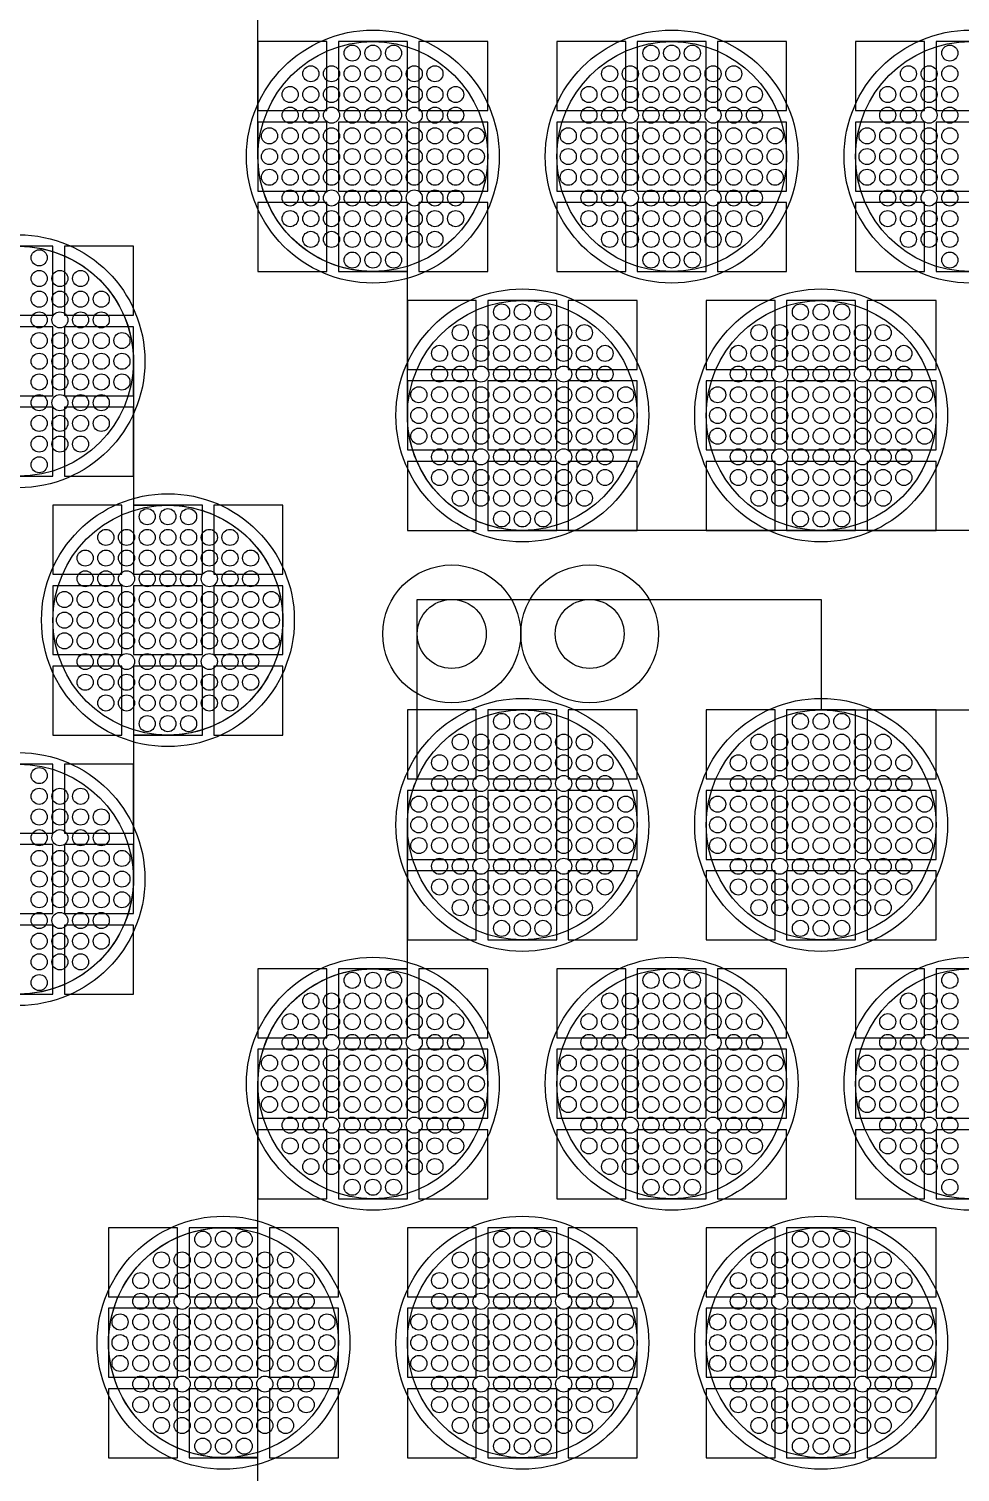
# Model space of a CAD drawing. Extents: x -49 to 54, y -38 to 38.
# Drawn here: x -11.61 to -7.56, y -5.28 to 1 of the extents above; entities that cross this region are included whole.
import ezdxf

# ---------------------------------------------------------------- set-up
doc = ezdxf.new("R2010")
doc.units = 0
for name, color, linetype in [('ADHESIVE_VIA_OPENINGS', 30, 'CONTINUOUS'), ('BACK_LAYER', 5, 'CONTINUOUS'), ('COND_LAYER_LOWER_ELECTRODE', 6, 'CONTINUOUS'), ('CONDUCTIVE_LAYER_BACK_LAYER', 2, 'CONTINUOUS'), ('EMITTER', 3, 'CONTINUOUS'), ('LOWER_ELECTRODE', 1, 'CONTINUOUS'), ('SUBSTRATE_VIA', 4, 'CONTINUOUS')]:
    doc.layers.add(name, color=color, linetype=linetype)

msp = doc.modelspace()

# ---------------------------------------------------------------- linework, layer by layer
at = {"layer": 'ADHESIVE_VIA_OPENINGS'}
for centre in [(-9.7697, -1.6308), (-9.1697, -1.6308)]:
    msp.add_circle(centre, 0.3, dxfattribs=at)
at = {"layer": 'BACK_LAYER'}
for points in [[(-10.6128, 0.6451), (-10.3128, 0.6451), (-10.3128, 0.9451), (-10.6128, 0.9451)], [(-10.2628, 0.6451), (-9.9628, 0.6451), (-9.9628, 0.9451), (-10.2628, 0.9451)], [(-9.9128, 0.6451), (-9.6128, 0.6451), (-9.6128, 0.9451), (-9.9128, 0.9451)], [(-9.3128, 0.6451), (-9.0128, 0.6451), (-9.0128, 0.9451), (-9.3128, 0.9451)], [(-8.9628, 0.6451), (-8.6628, 0.6451), (-8.6628, 0.9451), (-8.9628, 0.9451)], [(-8.6128, 0.6451), (-8.3128, 0.6451), (-8.3128, 0.9451), (-8.6128, 0.9451)], [(-8.0128, 0.6451), (-7.7128, 0.6451), (-7.7128, 0.9451), (-8.0128, 0.9451)], [(-7.6628, 0.6451), (-7.3628, 0.6451), (-7.3628, 0.9451), (-7.6628, 0.9451)], [(-10.6128, 0.2951), (-10.3128, 0.2951), (-10.3128, 0.5951), (-10.6128, 0.5951)], [(-10.2628, 0.2951), (-9.9628, 0.2951), (-9.9628, 0.5951), (-10.2628, 0.5951)], [(-9.9128, 0.2951), (-9.6128, 0.2951), (-9.6128, 0.5951), (-9.9128, 0.5951)], [(-9.3128, 0.2951), (-9.0128, 0.2951), (-9.0128, 0.5951), (-9.3128, 0.5951)], [(-8.9628, 0.2951), (-8.6628, 0.2951), (-8.6628, 0.5951), (-8.9628, 0.5951)], [(-8.6128, 0.2951), (-8.3128, 0.2951), (-8.3128, 0.5951), (-8.6128, 0.5951)], [(-8.0128, 0.2951), (-7.7128, 0.2951), (-7.7128, 0.5951), (-8.0128, 0.5951)], [(-7.6628, 0.2951), (-7.3628, 0.2951), (-7.3628, 0.5951), (-7.6628, 0.5951)], [(-10.6128, -0.0549), (-10.3128, -0.0549), (-10.3128, 0.2451), (-10.6128, 0.2451)], [(-10.2628, -0.0549), (-9.9628, -0.0549), (-9.9628, 0.2451), (-10.2628, 0.2451)], [(-9.9128, -0.0549), (-9.6128, -0.0549), (-9.6128, 0.2451), (-9.9128, 0.2451)], [(-9.3128, -0.0549), (-9.0128, -0.0549), (-9.0128, 0.2451), (-9.3128, 0.2451)], [(-8.9628, -0.0549), (-8.6628, -0.0549), (-8.6628, 0.2451), (-8.9628, 0.2451)], [(-8.6128, -0.0549), (-8.3128, -0.0549), (-8.3128, 0.2451), (-8.6128, 0.2451)], [(-8.0128, -0.0549), (-7.7128, -0.0549), (-7.7128, 0.2451), (-8.0128, 0.2451)], [(-7.6628, -0.0549), (-7.3628, -0.0549), (-7.3628, 0.2451), (-7.6628, 0.2451)], [(-11.8046, -0.2451), (-11.5046, -0.2451), (-11.5046, 0.0549), (-11.8046, 0.0549)], [(-11.4546, -0.2451), (-11.1546, -0.2451), (-11.1546, 0.0549), (-11.4546, 0.0549)], [(-9.9628, -0.4807), (-9.6628, -0.4807), (-9.6628, -0.1807), (-9.9628, -0.1807)], [(-9.6128, -0.4807), (-9.3128, -0.4807), (-9.3128, -0.1807), (-9.6128, -0.1807)], [(-9.2628, -0.4807), (-8.9628, -0.4807), (-8.9628, -0.1807), (-9.2628, -0.1807)], [(-8.6628, -0.4807), (-8.3628, -0.4807), (-8.3628, -0.1807), (-8.6628, -0.1807)], [(-8.3128, -0.4807), (-8.0128, -0.4807), (-8.0128, -0.1807), (-8.3128, -0.1807)], [(-7.9628, -0.4807), (-7.6628, -0.4807), (-7.6628, -0.1807), (-7.9628, -0.1807)], [(-11.8046, -0.5951), (-11.5046, -0.5951), (-11.5046, -0.2951), (-11.8046, -0.2951)], [(-11.4546, -0.5951), (-11.1546, -0.5951), (-11.1546, -0.2951), (-11.4546, -0.2951)], [(-9.9628, -0.8307), (-9.6628, -0.8307), (-9.6628, -0.5307), (-9.9628, -0.5307)], [(-9.6128, -0.8307), (-9.3128, -0.8307), (-9.3128, -0.5307), (-9.6128, -0.5307)], [(-9.2628, -0.8307), (-8.9628, -0.8307), (-8.9628, -0.5307), (-9.2628, -0.5307)], [(-8.6628, -0.8307), (-8.3628, -0.8307), (-8.3628, -0.5307), (-8.6628, -0.5307)], [(-8.3128, -0.8307), (-8.0128, -0.8307), (-8.0128, -0.5307), (-8.3128, -0.5307)], [(-7.9628, -0.8307), (-7.6628, -0.8307), (-7.6628, -0.5307), (-7.9628, -0.5307)], [(-11.8046, -0.9451), (-11.5046, -0.9451), (-11.5046, -0.6451), (-11.8046, -0.6451)], [(-11.4546, -0.9451), (-11.1546, -0.9451), (-11.1546, -0.6451), (-11.4546, -0.6451)], [(-9.9628, -1.1807), (-9.6628, -1.1807), (-9.6628, -0.8807), (-9.9628, -0.8807)], [(-9.6128, -1.1807), (-9.3128, -1.1807), (-9.3128, -0.8807), (-9.6128, -0.8807)], [(-9.2628, -1.1807), (-8.9628, -1.1807), (-8.9628, -0.8807), (-9.2628, -0.8807)], [(-8.6628, -1.1807), (-8.3628, -1.1807), (-8.3628, -0.8807), (-8.6628, -0.8807)], [(-8.3128, -1.1807), (-8.0128, -1.1807), (-8.0128, -0.8807), (-8.3128, -0.8807)], [(-7.9628, -1.1807), (-7.6628, -1.1807), (-7.6628, -0.8807), (-7.9628, -0.8807)], [(-11.5046, -1.3709), (-11.2046, -1.3709), (-11.2046, -1.0709), (-11.5046, -1.0709)], [(-11.1546, -1.3709), (-10.8546, -1.3709), (-10.8546, -1.0709), (-11.1546, -1.0709)], [(-10.8046, -1.3709), (-10.5046, -1.3709), (-10.5046, -1.0709), (-10.8046, -1.0709)], [(-11.5046, -1.7209), (-11.2046, -1.7209), (-11.2046, -1.4209), (-11.5046, -1.4209)], [(-11.1546, -1.7209), (-10.8546, -1.7209), (-10.8546, -1.4209), (-11.1546, -1.4209)], [(-10.8046, -1.7209), (-10.5046, -1.7209), (-10.5046, -1.4209), (-10.8046, -1.4209)], [(-11.5046, -2.0709), (-11.2046, -2.0709), (-11.2046, -1.7709), (-11.5046, -1.7709)], [(-11.1546, -2.0709), (-10.8546, -2.0709), (-10.8546, -1.7709), (-11.1546, -1.7709)], [(-10.8046, -2.0709), (-10.5046, -2.0709), (-10.5046, -1.7709), (-10.8046, -1.7709)], [(-9.9628, -2.2611), (-9.6628, -2.2611), (-9.6628, -1.9611), (-9.9628, -1.9611)], [(-9.6128, -2.2611), (-9.3128, -2.2611), (-9.3128, -1.9611), (-9.6128, -1.9611)], [(-9.2628, -2.2611), (-8.9628, -2.2611), (-8.9628, -1.9611), (-9.2628, -1.9611)], [(-8.6628, -2.2611), (-8.3628, -2.2611), (-8.3628, -1.9611), (-8.6628, -1.9611)], [(-8.3128, -2.2611), (-8.0128, -2.2611), (-8.0128, -1.9611), (-8.3128, -1.9611)], [(-7.9628, -2.2611), (-7.6628, -2.2611), (-7.6628, -1.9611), (-7.9628, -1.9611)], [(-11.8046, -2.4968), (-11.5046, -2.4968), (-11.5046, -2.1968), (-11.8046, -2.1968)], [(-11.4546, -2.4968), (-11.1546, -2.4968), (-11.1546, -2.1968), (-11.4546, -2.1968)], [(-9.9628, -2.6111), (-9.6628, -2.6111), (-9.6628, -2.3111), (-9.9628, -2.3111)], [(-9.6128, -2.6111), (-9.3128, -2.6111), (-9.3128, -2.3111), (-9.6128, -2.3111)], [(-9.2628, -2.6111), (-8.9628, -2.6111), (-8.9628, -2.3111), (-9.2628, -2.3111)], [(-8.6628, -2.6111), (-8.3628, -2.6111), (-8.3628, -2.3111), (-8.6628, -2.3111)], [(-8.3128, -2.6111), (-8.0128, -2.6111), (-8.0128, -2.3111), (-8.3128, -2.3111)], [(-7.9628, -2.6111), (-7.6628, -2.6111), (-7.6628, -2.3111), (-7.9628, -2.3111)], [(-11.8046, -2.8468), (-11.5046, -2.8468), (-11.5046, -2.5468), (-11.8046, -2.5468)], [(-11.4546, -2.8468), (-11.1546, -2.8468), (-11.1546, -2.5468), (-11.4546, -2.5468)], [(-9.9628, -2.9611), (-9.6628, -2.9611), (-9.6628, -2.6611), (-9.9628, -2.6611)], [(-9.6128, -2.9611), (-9.3128, -2.9611), (-9.3128, -2.6611), (-9.6128, -2.6611)], [(-9.2628, -2.9611), (-8.9628, -2.9611), (-8.9628, -2.6611), (-9.2628, -2.6611)], [(-8.6628, -2.9611), (-8.3628, -2.9611), (-8.3628, -2.6611), (-8.6628, -2.6611)], [(-8.3128, -2.9611), (-8.0128, -2.9611), (-8.0128, -2.6611), (-8.3128, -2.6611)], [(-7.9628, -2.9611), (-7.6628, -2.9611), (-7.6628, -2.6611), (-7.9628, -2.6611)], [(-11.8046, -3.1968), (-11.5046, -3.1968), (-11.5046, -2.8968), (-11.8046, -2.8968)], [(-11.4546, -3.1968), (-11.1546, -3.1968), (-11.1546, -2.8968), (-11.4546, -2.8968)], [(-10.6128, -3.387), (-10.3128, -3.387), (-10.3128, -3.087), (-10.6128, -3.087)], [(-10.2628, -3.387), (-9.9628, -3.387), (-9.9628, -3.087), (-10.2628, -3.087)], [(-9.9128, -3.387), (-9.6128, -3.387), (-9.6128, -3.087), (-9.9128, -3.087)], [(-9.3128, -3.387), (-9.0128, -3.387), (-9.0128, -3.087), (-9.3128, -3.087)], [(-8.9628, -3.387), (-8.6628, -3.387), (-8.6628, -3.087), (-8.9628, -3.087)], [(-8.6128, -3.387), (-8.3128, -3.387), (-8.3128, -3.087), (-8.6128, -3.087)], [(-8.0128, -3.387), (-7.7128, -3.387), (-7.7128, -3.087), (-8.0128, -3.087)], [(-7.6628, -3.387), (-7.3628, -3.387), (-7.3628, -3.087), (-7.6628, -3.087)], [(-10.6128, -3.737), (-10.3128, -3.737), (-10.3128, -3.437), (-10.6128, -3.437)], [(-10.2628, -3.737), (-9.9628, -3.737), (-9.9628, -3.437), (-10.2628, -3.437)], [(-9.9128, -3.737), (-9.6128, -3.737), (-9.6128, -3.437), (-9.9128, -3.437)], [(-9.3128, -3.737), (-9.0128, -3.737), (-9.0128, -3.437), (-9.3128, -3.437)], [(-8.9628, -3.737), (-8.6628, -3.737), (-8.6628, -3.437), (-8.9628, -3.437)], [(-8.6128, -3.737), (-8.3128, -3.737), (-8.3128, -3.437), (-8.6128, -3.437)], [(-8.0128, -3.737), (-7.7128, -3.737), (-7.7128, -3.437), (-8.0128, -3.437)], [(-7.6628, -3.737), (-7.3628, -3.737), (-7.3628, -3.437), (-7.6628, -3.437)], [(-10.6128, -4.087), (-10.3128, -4.087), (-10.3128, -3.787), (-10.6128, -3.787)], [(-10.2628, -4.087), (-9.9628, -4.087), (-9.9628, -3.787), (-10.2628, -3.787)], [(-9.9128, -4.087), (-9.6128, -4.087), (-9.6128, -3.787), (-9.9128, -3.787)], [(-9.3128, -4.087), (-9.0128, -4.087), (-9.0128, -3.787), (-9.3128, -3.787)], [(-8.9628, -4.087), (-8.6628, -4.087), (-8.6628, -3.787), (-8.9628, -3.787)], [(-8.6128, -4.087), (-8.3128, -4.087), (-8.3128, -3.787), (-8.6128, -3.787)], [(-8.0128, -4.087), (-7.7128, -4.087), (-7.7128, -3.787), (-8.0128, -3.787)], [(-7.6628, -4.087), (-7.3628, -4.087), (-7.3628, -3.787), (-7.6628, -3.787)], [(-11.2628, -4.5128), (-10.9628, -4.5128), (-10.9628, -4.2128), (-11.2628, -4.2128)], [(-10.9128, -4.5128), (-10.6128, -4.5128), (-10.6128, -4.2128), (-10.9128, -4.2128)], [(-10.5628, -4.5128), (-10.2628, -4.5128), (-10.2628, -4.2128), (-10.5628, -4.2128)], [(-9.9628, -4.5128), (-9.6628, -4.5128), (-9.6628, -4.2128), (-9.9628, -4.2128)], [(-9.6128, -4.5128), (-9.3128, -4.5128), (-9.3128, -4.2128), (-9.6128, -4.2128)], [(-9.2628, -4.5128), (-8.9628, -4.5128), (-8.9628, -4.2128), (-9.2628, -4.2128)], [(-8.6628, -4.5128), (-8.3628, -4.5128), (-8.3628, -4.2128), (-8.6628, -4.2128)], [(-8.3128, -4.5128), (-8.0128, -4.5128), (-8.0128, -4.2128), (-8.3128, -4.2128)], [(-7.9628, -4.5128), (-7.6628, -4.5128), (-7.6628, -4.2128), (-7.9628, -4.2128)], [(-11.2628, -4.8628), (-10.9628, -4.8628), (-10.9628, -4.5628), (-11.2628, -4.5628)], [(-10.9128, -4.8628), (-10.6128, -4.8628), (-10.6128, -4.5628), (-10.9128, -4.5628)], [(-10.5628, -4.8628), (-10.2628, -4.8628), (-10.2628, -4.5628), (-10.5628, -4.5628)], [(-9.9628, -4.8628), (-9.6628, -4.8628), (-9.6628, -4.5628), (-9.9628, -4.5628)], [(-9.6128, -4.8628), (-9.3128, -4.8628), (-9.3128, -4.5628), (-9.6128, -4.5628)], [(-9.2628, -4.8628), (-8.9628, -4.8628), (-8.9628, -4.5628), (-9.2628, -4.5628)], [(-8.6628, -4.8628), (-8.3628, -4.8628), (-8.3628, -4.5628), (-8.6628, -4.5628)], [(-8.3128, -4.8628), (-8.0128, -4.8628), (-8.0128, -4.5628), (-8.3128, -4.5628)], [(-7.9628, -4.8628), (-7.6628, -4.8628), (-7.6628, -4.5628), (-7.9628, -4.5628)], [(-11.2628, -5.2128), (-10.9628, -5.2128), (-10.9628, -4.9128), (-11.2628, -4.9128)], [(-10.9128, -5.2128), (-10.6128, -5.2128), (-10.6128, -4.9128), (-10.9128, -4.9128)], [(-10.5628, -5.2128), (-10.2628, -5.2128), (-10.2628, -4.9128), (-10.5628, -4.9128)], [(-9.9628, -5.2128), (-9.6628, -5.2128), (-9.6628, -4.9128), (-9.9628, -4.9128)], [(-9.6128, -5.2128), (-9.3128, -5.2128), (-9.3128, -4.9128), (-9.6128, -4.9128)], [(-9.2628, -5.2128), (-8.9628, -5.2128), (-8.9628, -4.9128), (-9.2628, -4.9128)], [(-8.6628, -5.2128), (-8.3628, -5.2128), (-8.3628, -4.9128), (-8.6628, -4.9128)], [(-8.3128, -5.2128), (-8.0128, -5.2128), (-8.0128, -4.9128), (-8.3128, -4.9128)], [(-7.9628, -5.2128), (-7.6628, -5.2128), (-7.6628, -4.9128), (-7.9628, -4.9128)]]:
    msp.add_lwpolyline(points, close=True, dxfattribs=at)
at = {"layer": 'COND_LAYER_LOWER_ELECTRODE'}
for centre in [(-10.1128, 0.4451), (-8.8128, 0.4451), (-7.5128, 0.4451), (-11.6546, -0.4451), (-9.4628, -0.6807), (-8.1628, -0.6807), (-11.0046, -1.5709), (-9.4628, -2.4611), (-8.1628, -2.4611), (-11.6546, -2.6968), (-10.1128, -3.587), (-8.8128, -3.587), (-7.5128, -3.587), (-10.7628, -4.7128), (-9.4628, -4.7128), (-8.1628, -4.7128)]:
    msp.add_circle(centre, 0.55, dxfattribs=at)
at = {"layer": 'CONDUCTIVE_LAYER_BACK_LAYER'}
for points in [[(-6.8528, -1.1806), (-9.4727, -1.1806), (-9.4926, -1.1798), (-9.5124, -1.1783), (-9.5322, -1.1759), (-9.5518, -1.1728), (-9.5713, -1.1688), (-9.5906, -1.1641), (-9.6097, -1.1587), (-9.6286, -1.1524), (-9.6472, -1.1455), (-9.6656, -1.1378), (-9.6836, -1.1294), (-9.7012, -1.1202), (-9.7185, -1.1104), (-9.7354, -1.0999), (-9.7518, -1.0887), (-9.7678, -1.0769), (-9.7833, -1.0645), (-9.7983, -1.0514), (-9.8128, -1.0378), (-9.8267, -1.0236), (-9.8401, -1.0088), (-9.8528, -0.9936), (-9.8649, -0.9778), (-9.8764, -0.9616), (-9.8873, -0.9449), (-9.8974, -0.9279), (-9.9069, -0.9104), (-9.9157, -0.8925), (-9.9238, -0.8744), (-9.9311, -0.8559), (-9.9377, -0.8371), (-9.9435, -0.8181), (-9.9486, -0.7989), (-9.9529, -0.7795), (-9.9565, -0.7599), (-9.9592, -0.7402), (-9.9612, -0.7205), (-9.9624, -0.7006), (-9.9628, -0.6807), (-9.9628, -0.0548), (-10.1227, -0.0548), (-10.1426, -0.054), (-10.1624, -0.0524), (-10.1822, -0.0501), (-10.2018, -0.0469), (-10.2213, -0.043), (-10.2406, -0.0383), (-10.2597, -0.0328), (-10.2786, -0.0266), (-10.2972, -0.0196), (-10.3156, -0.0119), (-10.3336, -0.0035), (-10.3512, 0.0056), (-10.3685, 0.0154), (-10.3854, 0.0259), (-10.4018, 0.0371), (-10.4178, 0.0489), (-10.4333, 0.0614), (-10.4483, 0.0744), (-10.4628, 0.088), (-10.4767, 0.1022), (-10.4901, 0.117), (-10.5028, 0.1322), (-10.5149, 0.148), (-10.5264, 0.1642), (-10.5373, 0.1809), (-10.5474, 0.198), (-10.5569, 0.2154), (-10.5657, 0.2333), (-10.5738, 0.2515), (-10.5811, 0.2699), (-10.5877, 0.2887), (-10.5935, 0.3077), (-10.5986, 0.3269), (-10.6029, 0.3463), (-10.6065, 0.3659), (-10.6092, 0.3856), (-10.6112, 0.4054), (-10.6124, 0.4252), (-10.6128, 0.4451), (-10.6128, 1.071)], [(-11.6248, 0.054), (-11.605, 0.0524), (-11.5853, 0.0501), (-11.5656, 0.0469), (-11.5462, 0.043), (-11.5268, 0.0383), (-11.5077, 0.0328), (-11.4888, 0.0266), (-11.4702, 0.0196), (-11.4519, 0.0119), (-11.4339, 0.0035), (-11.4162, -0.0056), (-11.3989, -0.0154), (-11.382, -0.0259), (-11.3656, -0.0371), (-11.3496, -0.0489), (-11.3341, -0.0614), (-11.3191, -0.0744), (-11.3046, -0.088), (-11.2907, -0.1022), (-11.2774, -0.117), (-11.2646, -0.1322), (-11.2525, -0.148), (-11.241, -0.1642), (-11.2302, -0.1809), (-11.22, -0.198), (-11.2105, -0.2154), (-11.2017, -0.2333), (-11.1937, -0.2515), (-11.1863, -0.2699), (-11.1797, -0.2887), (-11.1739, -0.3077), (-11.1688, -0.3269), (-11.1645, -0.3463), (-11.161, -0.3659), (-11.1582, -0.3856), (-11.1562, -0.4054), (-11.155, -0.4252), (-11.1546, -0.4451), (-11.1546, -1.071), (-10.9947, -1.071), (-10.9748, -1.0718), (-10.955, -1.0734), (-10.9353, -1.0758), (-10.9156, -1.0789), (-10.8962, -1.0828), (-10.8768, -1.0875), (-10.8577, -1.093), (-10.8388, -1.0992), (-10.8202, -1.1062), (-10.8019, -1.1139), (-10.7839, -1.1223), (-10.7662, -1.1314), (-10.7489, -1.1413), (-10.732, -1.1518), (-10.7156, -1.1629), (-10.6996, -1.1748), (-10.6841, -1.1872), (-10.6691, -1.2002), (-10.6546, -1.2139), (-10.6407, -1.2281), (-10.6274, -1.2428), (-10.6146, -1.2581), (-10.6025, -1.2738), (-10.591, -1.2901), (-10.5802, -1.3067), (-10.57, -1.3238), (-10.5605, -1.3413), (-10.5517, -1.3591), (-10.5437, -1.3773), (-10.5363, -1.3958), (-10.5297, -1.4145), (-10.5239, -1.4335), (-10.5188, -1.4528), (-10.5145, -1.4722), (-10.511, -1.4917), (-10.5082, -1.5114), (-10.5062, -1.5312), (-10.505, -1.5511), (-10.5046, -1.5709), (-10.505, -1.5908), (-10.5062, -1.6107), (-10.5082, -1.6304), (-10.511, -1.6501), (-10.5145, -1.6697), (-10.5188, -1.6891), (-10.5239, -1.7083), (-10.5297, -1.7273), (-10.5363, -1.7461), (-10.5437, -1.7646), (-10.5517, -1.7827), (-10.5605, -1.8006), (-10.57, -1.8181), (-10.5802, -1.8351), (-10.591, -1.8518), (-10.6025, -1.868), (-10.6146, -1.8838), (-10.6274, -1.899), (-10.6407, -1.9138), (-10.6546, -1.928), (-10.6691, -1.9416), (-10.6841, -1.9547), (-10.6996, -1.9671), (-10.7156, -1.9789), (-10.732, -1.9901), (-10.7489, -2.0006), (-10.7662, -2.0104), (-10.7839, -2.0195), (-10.8019, -2.028), (-10.8202, -2.0357), (-10.8388, -2.0426), (-10.8577, -2.0489), (-10.8768, -2.0543), (-10.8962, -2.059), (-10.9156, -2.0629), (-10.9353, -2.0661), (-10.955, -2.0685), (-10.9748, -2.07), (-10.9947, -2.0708), (-11.1546, -2.0708), (-11.1546, -2.6968), (-11.155, -2.7166), (-11.1562, -2.7365), (-11.1582, -2.7563), (-11.161, -2.776), (-11.1645, -2.7955), (-11.1688, -2.8149), (-11.1739, -2.8342), (-11.1797, -2.8532), (-11.1863, -2.8719), (-11.1937, -2.8904), (-11.2017, -2.9086), (-11.2105, -2.9264), (-11.22, -2.9439), (-11.2302, -2.961), (-11.241, -2.9776), (-11.2525, -2.9939), (-11.2646, -3.0096), (-11.2774, -3.0249), (-11.2907, -3.0396), (-11.3046, -3.0538), (-11.3191, -3.0674), (-11.3341, -3.0805), (-11.3496, -3.0929), (-11.3656, -3.1047), (-11.382, -3.1159), (-11.3989, -3.1264), (-11.4162, -3.1362), (-11.4339, -3.1454), (-11.4519, -3.1538), (-11.4702, -3.1615), (-11.4888, -3.1685), (-11.5077, -3.1747), (-11.5268, -3.1802), (-11.5462, -3.1849), (-11.5656, -3.1888), (-11.5853, -3.1919), (-11.605, -3.1943), (-11.6248, -3.1959)], [(-10.6128, -5.8386), (-10.6128, -5.2127), (-10.7727, -5.2127), (-10.7926, -5.2119), (-10.8124, -5.2103), (-10.8322, -5.208), (-10.8518, -5.2048), (-10.8713, -5.2009), (-10.8906, -5.1962), (-10.9097, -5.1907), (-10.9286, -5.1845), (-10.9472, -5.1775), (-10.9656, -5.1698), (-10.9836, -5.1614), (-11.0012, -5.1523), (-11.0185, -5.1424), (-11.0354, -5.1319), (-11.0518, -5.1208), (-11.0678, -5.109), (-11.0833, -5.0965), (-11.0983, -5.0835), (-11.1128, -5.0698), (-11.1267, -5.0556), (-11.1401, -5.0409), (-11.1528, -5.0256), (-11.1649, -5.0099), (-11.1764, -4.9937), (-11.1873, -4.977), (-11.1974, -4.9599), (-11.2069, -4.9424), (-11.2157, -4.9246), (-11.2238, -4.9064), (-11.2311, -4.8879), (-11.2377, -4.8692), (-11.2435, -4.8502), (-11.2486, -4.831), (-11.2529, -4.8116), (-11.2565, -4.792), (-11.2592, -4.7723), (-11.2612, -4.7525), (-11.2624, -4.7327), (-11.2628, -4.7128), (-11.2624, -4.6929), (-11.2612, -4.6731), (-11.2592, -4.6533), (-11.2565, -4.6336), (-11.2529, -4.614), (-11.2486, -4.5946), (-11.2435, -4.5754), (-11.2377, -4.5564), (-11.2311, -4.5376), (-11.2238, -4.5192), (-11.2157, -4.501), (-11.2069, -4.4831), (-11.1974, -4.4657), (-11.1873, -4.4486), (-11.1764, -4.4319), (-11.1649, -4.4157), (-11.1528, -4.3999), (-11.1401, -4.3847), (-11.1267, -4.3699), (-11.1128, -4.3557), (-11.0983, -4.3421), (-11.0833, -4.3291), (-11.0678, -4.3166), (-11.0518, -4.3048), (-11.0354, -4.2936), (-11.0185, -4.2831), (-11.0012, -4.2733), (-10.9836, -4.2642), (-10.9656, -4.2557), (-10.9472, -4.248), (-10.9286, -4.2411), (-10.9097, -4.2349), (-10.8906, -4.2294), (-10.8713, -4.2247), (-10.8518, -4.2208), (-10.8322, -4.2176), (-10.8124, -4.2153), (-10.7926, -4.2137), (-10.7727, -4.2129), (-10.6128, -4.2129), (-10.6128, -3.587), (-10.6124, -3.5671), (-10.6112, -3.5472), (-10.6092, -3.5274), (-10.6065, -3.5078), (-10.6029, -3.4882), (-10.5986, -3.4688), (-10.5935, -3.4496), (-10.5877, -3.4306), (-10.5811, -3.4118), (-10.5738, -3.3933), (-10.5657, -3.3751), (-10.5569, -3.3573), (-10.5474, -3.3398), (-10.5373, -3.3227), (-10.5264, -3.3061), (-10.5149, -3.2899), (-10.5028, -3.2741), (-10.4901, -3.2588), (-10.4767, -3.2441), (-10.4628, -3.2299), (-10.4483, -3.2163), (-10.4333, -3.2032), (-10.4178, -3.1908), (-10.4018, -3.179), (-10.3854, -3.1678), (-10.3685, -3.1573), (-10.3512, -3.1475), (-10.3336, -3.1383), (-10.3156, -3.1299), (-10.2972, -3.1222), (-10.2786, -3.1152), (-10.2597, -3.109), (-10.2406, -3.1036), (-10.2213, -3.0989), (-10.2018, -3.0949), (-10.1822, -3.0918), (-10.1624, -3.0894), (-10.1426, -3.0878), (-10.1227, -3.0871), (-9.9628, -3.0871), (-9.9628, -2.4611), (-9.9624, -2.4412), (-9.9612, -2.4214), (-9.9592, -2.4016), (-9.9565, -2.3819), (-9.9529, -2.3624), (-9.9486, -2.3429), (-9.9435, -2.3237), (-9.9377, -2.3047), (-9.9311, -2.286), (-9.9238, -2.2675), (-9.9197, -2.2583), (-9.9197, -1.4808), (-8.1628, -1.4808), (-8.1628, -1.9612), (-6.8528, -1.9612)]]:
    msp.add_lwpolyline(points, dxfattribs=at)
at = {"layer": 'EMITTER'}
for centre in [(-10.1128, 0.4451), (-8.8128, 0.4451), (-7.5128, 0.4451), (-11.6546, -0.4451), (-9.4628, -0.6807), (-8.1628, -0.6807), (-11.0046, -1.5709), (-9.4628, -2.4611), (-8.1628, -2.4611), (-11.6546, -2.6968), (-10.1128, -3.587), (-8.8128, -3.587), (-7.5128, -3.587), (-10.7628, -4.7128), (-9.4628, -4.7128), (-8.1628, -4.7128)]:
    msp.add_circle(centre, 0.5, dxfattribs=at)
at = {"layer": 'LOWER_ELECTRODE'}
for centre in [(-10.2028, 0.8951), (-10.1128, 0.8951), (-10.0228, 0.8951), (-8.9028, 0.8951), (-8.8128, 0.8951), (-8.7228, 0.8951), (-7.6028, 0.8951), (-10.3828, 0.8051), (-10.2928, 0.8051), (-10.2028, 0.8051), (-10.1128, 0.8051), (-10.0228, 0.8051), (-9.9328, 0.8051), (-9.8428, 0.8051), (-9.0828, 0.8051), (-8.9928, 0.8051), (-8.9028, 0.8051), (-8.8128, 0.8051), (-8.7228, 0.8051), (-8.6328, 0.8051), (-8.5428, 0.8051), (-7.7828, 0.8051), (-7.6928, 0.8051), (-7.6028, 0.8051), (-10.4728, 0.7151), (-10.3828, 0.7151), (-10.2928, 0.7151), (-10.2028, 0.7151), (-10.1128, 0.7151), (-10.0228, 0.7151), (-9.9328, 0.7151), (-9.8428, 0.7151), (-9.7528, 0.7151), (-9.1728, 0.7151), (-9.0828, 0.7151), (-8.9928, 0.7151), (-8.9028, 0.7151), (-8.8128, 0.7151), (-8.7228, 0.7151), (-8.6328, 0.7151), (-8.5428, 0.7151), (-8.4528, 0.7151), (-7.8728, 0.7151), (-7.7828, 0.7151), (-7.6928, 0.7151), (-7.6028, 0.7151), (-10.4728, 0.6251), (-10.3828, 0.6251), (-10.2928, 0.6251), (-10.2028, 0.6251), (-10.1128, 0.6251), (-10.0228, 0.6251), (-9.9328, 0.6251), (-9.8428, 0.6251), (-9.7528, 0.6251), (-9.1728, 0.6251), (-9.0828, 0.6251), (-8.9928, 0.6251), (-8.9028, 0.6251), (-8.8128, 0.6251), (-8.7228, 0.6251), (-8.6328, 0.6251), (-8.5428, 0.6251), (-8.4528, 0.6251), (-7.8728, 0.6251), (-7.7828, 0.6251), (-7.6928, 0.6251), (-7.6028, 0.6251), (-10.5628, 0.5351), (-10.4728, 0.5351), (-10.3828, 0.5351), (-10.2928, 0.5351), (-10.2028, 0.5351), (-10.1128, 0.5351), (-10.0228, 0.5351), (-9.9328, 0.5351), (-9.8428, 0.5351), (-9.7528, 0.5351), (-9.6628, 0.5351), (-9.2628, 0.5351), (-9.1728, 0.5351), (-9.0828, 0.5351), (-8.9928, 0.5351), (-8.9028, 0.5351), (-8.8128, 0.5351), (-8.7228, 0.5351), (-8.6328, 0.5351), (-8.5428, 0.5351), (-8.4528, 0.5351), (-8.3628, 0.5351), (-7.9628, 0.5351), (-7.8728, 0.5351), (-7.7828, 0.5351), (-7.6928, 0.5351), (-7.6028, 0.5351), (-10.5628, 0.4451), (-10.4728, 0.4451), (-10.3828, 0.4451), (-10.2928, 0.4451), (-10.2028, 0.4451), (-10.1128, 0.4451), (-10.0228, 0.4451), (-9.9328, 0.4451), (-9.8428, 0.4451), (-9.7528, 0.4451), (-9.6628, 0.4451), (-9.2628, 0.4451), (-9.1728, 0.4451), (-9.0828, 0.4451), (-8.9928, 0.4451), (-8.9028, 0.4451), (-8.8128, 0.4451), (-8.7228, 0.4451), (-8.6328, 0.4451), (-8.5428, 0.4451), (-8.4528, 0.4451), (-8.3628, 0.4451), (-7.9628, 0.4451), (-7.8728, 0.4451), (-7.7828, 0.4451), (-7.6928, 0.4451), (-7.6028, 0.4451), (-10.5628, 0.3551), (-10.4728, 0.3551), (-10.3828, 0.3551), (-10.2928, 0.3551), (-10.2028, 0.3551), (-10.1128, 0.3551), (-10.0228, 0.3551), (-9.9328, 0.3551), (-9.8428, 0.3551), (-9.7528, 0.3551), (-9.6628, 0.3551), (-9.2628, 0.3551), (-9.1728, 0.3551), (-9.0828, 0.3551), (-8.9928, 0.3551), (-8.9028, 0.3551), (-8.8128, 0.3551), (-8.7228, 0.3551), (-8.6328, 0.3551), (-8.5428, 0.3551), (-8.4528, 0.3551), (-8.3628, 0.3551), (-7.9628, 0.3551), (-7.8728, 0.3551), (-7.7828, 0.3551), (-7.6928, 0.3551), (-7.6028, 0.3551), (-10.4728, 0.2651), (-10.3828, 0.2651), (-10.2928, 0.2651), (-10.2028, 0.2651), (-10.1128, 0.2651), (-10.0228, 0.2651), (-9.9328, 0.2651), (-9.8428, 0.2651), (-9.7528, 0.2651), (-9.1728, 0.2651), (-9.0828, 0.2651), (-8.9928, 0.2651), (-8.9028, 0.2651), (-8.8128, 0.2651), (-8.7228, 0.2651), (-8.6328, 0.2651), (-8.5428, 0.2651), (-8.4528, 0.2651), (-7.8728, 0.2651), (-7.7828, 0.2651), (-7.6928, 0.2651), (-7.6028, 0.2651), (-10.4728, 0.1751), (-10.3828, 0.1751), (-10.2928, 0.1751), (-10.2028, 0.1751), (-10.1128, 0.1751), (-10.0228, 0.1751), (-9.9328, 0.1751), (-9.8428, 0.1751), (-9.7528, 0.1751), (-9.1728, 0.1751), (-9.0828, 0.1751), (-8.9928, 0.1751), (-8.9028, 0.1751), (-8.8128, 0.1751), (-8.7228, 0.1751), (-8.6328, 0.1751), (-8.5428, 0.1751), (-8.4528, 0.1751), (-7.8728, 0.1751), (-7.7828, 0.1751), (-7.6928, 0.1751), (-7.6028, 0.1751), (-10.3828, 0.0851), (-10.2928, 0.0851), (-10.2028, 0.0851), (-10.1128, 0.0851), (-10.0228, 0.0851), (-9.9328, 0.0851), (-9.8428, 0.0851), (-9.0828, 0.0851), (-8.9928, 0.0851), (-8.9028, 0.0851), (-8.8128, 0.0851), (-8.7228, 0.0851), (-8.6328, 0.0851), (-8.5428, 0.0851), (-7.7828, 0.0851), (-7.6928, 0.0851), (-7.6028, 0.0851), (-11.5646, 0.0049), (-10.2028, -0.0049), (-10.1128, -0.0049), (-10.0228, -0.0049), (-8.9028, -0.0049), (-8.8128, -0.0049), (-8.7228, -0.0049), (-7.6028, -0.0049), (-11.5646, -0.0851), (-11.4746, -0.0851), (-11.3846, -0.0851), (-11.5646, -0.1751), (-11.4746, -0.1751), (-11.3846, -0.1751), (-11.2946, -0.1751), (-11.5646, -0.2651), (-11.4746, -0.2651), (-11.3846, -0.2651), (-11.2946, -0.2651), (-9.5528, -0.2307), (-9.4628, -0.2307), (-9.3728, -0.2307), (-8.2528, -0.2307), (-8.1628, -0.2307), (-8.0728, -0.2307), (-9.7328, -0.3207), (-9.6428, -0.3207), (-9.5528, -0.3207), (-9.4628, -0.3207), (-9.3728, -0.3207), (-9.2828, -0.3207), (-9.1928, -0.3207), (-8.4328, -0.3207), (-8.3428, -0.3207), (-8.2528, -0.3207), (-8.1628, -0.3207), (-8.0728, -0.3207), (-7.9828, -0.3207), (-7.8928, -0.3207), (-11.5646, -0.3551), (-11.4746, -0.3551), (-11.3846, -0.3551), (-11.2946, -0.3551), (-11.2046, -0.3551), (-9.8228, -0.4107), (-9.7328, -0.4107), (-9.6428, -0.4107), (-9.5528, -0.4107), (-9.4628, -0.4107), (-9.3728, -0.4107), (-9.2828, -0.4107), (-9.1928, -0.4107), (-9.1028, -0.4107), (-8.5228, -0.4107), (-8.4328, -0.4107), (-8.3428, -0.4107), (-8.2528, -0.4107), (-8.1628, -0.4107), (-8.0728, -0.4107), (-7.9828, -0.4107), (-7.8928, -0.4107), (-7.8028, -0.4107), (-11.5646, -0.4451), (-11.4746, -0.4451), (-11.3846, -0.4451), (-11.2946, -0.4451), (-11.2046, -0.4451), (-11.5646, -0.5351), (-11.4746, -0.5351), (-11.3846, -0.5351), (-11.2946, -0.5351), (-11.2046, -0.5351), (-9.8228, -0.5007), (-9.7328, -0.5007), (-9.6428, -0.5007), (-9.5528, -0.5007), (-9.4628, -0.5007), (-9.3728, -0.5007), (-9.2828, -0.5007), (-9.1928, -0.5007), (-9.1028, -0.5007), (-8.5228, -0.5007), (-8.4328, -0.5007), (-8.3428, -0.5007), (-8.2528, -0.5007), (-8.1628, -0.5007), (-8.0728, -0.5007), (-7.9828, -0.5007), (-7.8928, -0.5007), (-7.8028, -0.5007), (-9.9128, -0.5907), (-9.8228, -0.5907), (-9.7328, -0.5907), (-9.6428, -0.5907), (-9.5528, -0.5907), (-9.4628, -0.5907), (-9.3728, -0.5907), (-9.2828, -0.5907), (-9.1928, -0.5907), (-9.1028, -0.5907), (-9.0128, -0.5907), (-8.6128, -0.5907), (-8.5228, -0.5907), (-8.4328, -0.5907), (-8.3428, -0.5907), (-8.2528, -0.5907), (-8.1628, -0.5907), (-8.0728, -0.5907), (-7.9828, -0.5907), (-7.8928, -0.5907), (-7.8028, -0.5907), (-7.7128, -0.5907), (-11.5646, -0.6251), (-11.4746, -0.6251), (-11.3846, -0.6251), (-11.2946, -0.6251), (-11.5646, -0.7151), (-11.4746, -0.7151), (-11.3846, -0.7151), (-11.2946, -0.7151), (-9.9128, -0.6807), (-9.8228, -0.6807), (-9.7328, -0.6807), (-9.6428, -0.6807), (-9.5528, -0.6807), (-9.4628, -0.6807), (-9.3728, -0.6807), (-9.2828, -0.6807), (-9.1928, -0.6807), (-9.1028, -0.6807), (-9.0128, -0.6807), (-8.6128, -0.6807), (-8.5228, -0.6807), (-8.4328, -0.6807), (-8.3428, -0.6807), (-8.2528, -0.6807), (-8.1628, -0.6807), (-8.0728, -0.6807), (-7.9828, -0.6807), (-7.8928, -0.6807), (-7.8028, -0.6807), (-7.7128, -0.6807), (-9.9128, -0.7707), (-9.8228, -0.7707), (-9.7328, -0.7707), (-9.6428, -0.7707), (-9.5528, -0.7707), (-9.4628, -0.7707), (-9.3728, -0.7707), (-9.2828, -0.7707), (-9.1928, -0.7707), (-9.1028, -0.7707), (-9.0128, -0.7707), (-8.6128, -0.7707), (-8.5228, -0.7707), (-8.4328, -0.7707), (-8.3428, -0.7707), (-8.2528, -0.7707), (-8.1628, -0.7707), (-8.0728, -0.7707), (-7.9828, -0.7707), (-7.8928, -0.7707), (-7.8028, -0.7707), (-7.7128, -0.7707), (-11.5646, -0.8051), (-11.4746, -0.8051), (-11.3846, -0.8051), (-11.5646, -0.8951), (-9.8228, -0.8607), (-9.7328, -0.8607), (-9.6428, -0.8607), (-9.5528, -0.8607), (-9.4628, -0.8607), (-9.3728, -0.8607), (-9.2828, -0.8607), (-9.1928, -0.8607), (-9.1028, -0.8607), (-8.5228, -0.8607), (-8.4328, -0.8607), (-8.3428, -0.8607), (-8.2528, -0.8607), (-8.1628, -0.8607), (-8.0728, -0.8607), (-7.9828, -0.8607), (-7.8928, -0.8607), (-7.8028, -0.8607), (-9.8228, -0.9507), (-9.7328, -0.9507), (-9.6428, -0.9507), (-9.5528, -0.9507), (-9.4628, -0.9507), (-9.3728, -0.9507), (-9.2828, -0.9507), (-9.1928, -0.9507), (-9.1028, -0.9507), (-8.5228, -0.9507), (-8.4328, -0.9507), (-8.3428, -0.9507), (-8.2528, -0.9507), (-8.1628, -0.9507), (-8.0728, -0.9507), (-7.9828, -0.9507), (-7.8928, -0.9507), (-7.8028, -0.9507), (-9.7328, -1.0407), (-9.6428, -1.0407), (-9.5528, -1.0407), (-9.4628, -1.0407), (-9.3728, -1.0407), (-9.2828, -1.0407), (-9.1928, -1.0407), (-8.4328, -1.0407), (-8.3428, -1.0407), (-8.2528, -1.0407), (-8.1628, -1.0407), (-8.0728, -1.0407), (-7.9828, -1.0407), (-7.8928, -1.0407), (-11.0946, -1.1209), (-11.0046, -1.1209), (-10.9146, -1.1209), (-9.5528, -1.1307), (-9.4628, -1.1307), (-9.3728, -1.1307), (-8.2528, -1.1307), (-8.1628, -1.1307), (-8.0728, -1.1307), (-11.2746, -1.2109), (-11.1846, -1.2109), (-11.0946, -1.2109), (-11.0046, -1.2109), (-10.9146, -1.2109), (-10.8246, -1.2109), (-10.7346, -1.2109), (-11.3646, -1.3009), (-11.2746, -1.3009), (-11.1846, -1.3009), (-11.0946, -1.3009), (-11.0046, -1.3009), (-10.9146, -1.3009), (-10.8246, -1.3009), (-10.7346, -1.3009), (-10.6446, -1.3009), (-11.3646, -1.3909), (-11.2746, -1.3909), (-11.1846, -1.3909), (-11.0946, -1.3909), (-11.0046, -1.3909), (-10.9146, -1.3909), (-10.8246, -1.3909), (-10.7346, -1.3909), (-10.6446, -1.3909), (-11.4546, -1.4809), (-11.3646, -1.4809), (-11.2746, -1.4809), (-11.1846, -1.4809), (-11.0946, -1.4809), (-11.0046, -1.4809), (-10.9146, -1.4809), (-10.8246, -1.4809), (-10.7346, -1.4809), (-10.6446, -1.4809), (-10.5546, -1.4809), (-11.4546, -1.5709), (-11.3646, -1.5709), (-11.2746, -1.5709), (-11.1846, -1.5709), (-11.0946, -1.5709), (-11.0046, -1.5709), (-10.9146, -1.5709), (-10.8246, -1.5709), (-10.7346, -1.5709), (-10.6446, -1.5709), (-10.5546, -1.5709), (-11.4546, -1.6609), (-11.3646, -1.6609), (-11.2746, -1.6609), (-11.1846, -1.6609), (-11.0946, -1.6609), (-11.0046, -1.6609), (-10.9146, -1.6609), (-10.8246, -1.6609), (-10.7346, -1.6609), (-10.6446, -1.6609), (-10.5546, -1.6609), (-11.3646, -1.7509), (-11.2746, -1.7509), (-11.1846, -1.7509), (-11.0946, -1.7509), (-11.0046, -1.7509), (-10.9146, -1.7509), (-10.8246, -1.7509), (-10.7346, -1.7509), (-10.6446, -1.7509), (-11.3646, -1.8409), (-11.2746, -1.8409), (-11.1846, -1.8409), (-11.0946, -1.8409), (-11.0046, -1.8409), (-10.9146, -1.8409), (-10.8246, -1.8409), (-10.7346, -1.8409), (-10.6446, -1.8409), (-11.2746, -1.9309), (-11.1846, -1.9309), (-11.0946, -1.9309), (-11.0046, -1.9309), (-10.9146, -1.9309), (-10.8246, -1.9309), (-10.7346, -1.9309), (-11.0946, -2.0209), (-11.0046, -2.0209), (-10.9146, -2.0209), (-9.5528, -2.0111), (-9.4628, -2.0111), (-9.3728, -2.0111), (-8.2528, -2.0111), (-8.1628, -2.0111), (-8.0728, -2.0111), (-9.7328, -2.1011), (-9.6428, -2.1011), (-9.5528, -2.1011), (-9.4628, -2.1011), (-9.3728, -2.1011), (-9.2828, -2.1011), (-9.1928, -2.1011), (-8.4328, -2.1011), (-8.3428, -2.1011), (-8.2528, -2.1011), (-8.1628, -2.1011), (-8.0728, -2.1011), (-7.9828, -2.1011), (-7.8928, -2.1011), (-9.8228, -2.1911), (-9.7328, -2.1911), (-9.6428, -2.1911), (-9.5528, -2.1911), (-9.4628, -2.1911), (-9.3728, -2.1911), (-9.2828, -2.1911), (-9.1928, -2.1911), (-9.1028, -2.1911), (-8.5228, -2.1911), (-8.4328, -2.1911), (-8.3428, -2.1911), (-8.2528, -2.1911), (-8.1628, -2.1911), (-8.0728, -2.1911), (-7.9828, -2.1911), (-7.8928, -2.1911), (-7.8028, -2.1911), (-11.5646, -2.2468), (-9.8228, -2.2811), (-9.7328, -2.2811), (-9.6428, -2.2811), (-9.5528, -2.2811), (-9.4628, -2.2811), (-9.3728, -2.2811), (-9.2828, -2.2811), (-9.1928, -2.2811), (-9.1028, -2.2811), (-8.5228, -2.2811), (-8.4328, -2.2811), (-8.3428, -2.2811), (-8.2528, -2.2811), (-8.1628, -2.2811), (-8.0728, -2.2811), (-7.9828, -2.2811), (-7.8928, -2.2811), (-7.8028, -2.2811), (-11.5646, -2.3368), (-11.4746, -2.3368), (-11.3846, -2.3368), (-9.9128, -2.3711), (-9.8228, -2.3711), (-9.7328, -2.3711), (-9.6428, -2.3711), (-9.5528, -2.3711), (-9.4628, -2.3711), (-9.3728, -2.3711), (-9.2828, -2.3711), (-9.1928, -2.3711), (-9.1028, -2.3711), (-9.0128, -2.3711), (-8.6128, -2.3711), (-8.5228, -2.3711), (-8.4328, -2.3711), (-8.3428, -2.3711), (-8.2528, -2.3711), (-8.1628, -2.3711), (-8.0728, -2.3711), (-7.9828, -2.3711), (-7.8928, -2.3711), (-7.8028, -2.3711), (-7.7128, -2.3711), (-11.5646, -2.4268), (-11.4746, -2.4268), (-11.3846, -2.4268), (-11.2946, -2.4268), (-9.9128, -2.4611), (-9.8228, -2.4611), (-9.7328, -2.4611), (-9.6428, -2.4611), (-9.5528, -2.4611), (-9.4628, -2.4611), (-9.3728, -2.4611), (-9.2828, -2.4611), (-9.1928, -2.4611), (-9.1028, -2.4611), (-9.0128, -2.4611), (-8.6128, -2.4611), (-8.5228, -2.4611), (-8.4328, -2.4611), (-8.3428, -2.4611), (-8.2528, -2.4611), (-8.1628, -2.4611), (-8.0728, -2.4611), (-7.9828, -2.4611), (-7.8928, -2.4611), (-7.8028, -2.4611), (-7.7128, -2.4611), (-11.5646, -2.5168), (-11.4746, -2.5168), (-11.3846, -2.5168), (-11.2946, -2.5168), (-11.5646, -2.6068), (-11.4746, -2.6068), (-11.3846, -2.6068), (-11.2946, -2.6068), (-11.2046, -2.6068), (-9.9128, -2.5511), (-9.8228, -2.5511), (-9.7328, -2.5511), (-9.6428, -2.5511), (-9.5528, -2.5511), (-9.4628, -2.5511), (-9.3728, -2.5511), (-9.2828, -2.5511), (-9.1928, -2.5511), (-9.1028, -2.5511), (-9.0128, -2.5511), (-8.6128, -2.5511), (-8.5228, -2.5511), (-8.4328, -2.5511), (-8.3428, -2.5511), (-8.2528, -2.5511), (-8.1628, -2.5511), (-8.0728, -2.5511), (-7.9828, -2.5511), (-7.8928, -2.5511), (-7.8028, -2.5511), (-7.7128, -2.5511), (-9.8228, -2.6411), (-9.7328, -2.6411), (-9.6428, -2.6411), (-9.5528, -2.6411), (-9.4628, -2.6411), (-9.3728, -2.6411), (-9.2828, -2.6411), (-9.1928, -2.6411), (-9.1028, -2.6411), (-8.5228, -2.6411), (-8.4328, -2.6411), (-8.3428, -2.6411), (-8.2528, -2.6411), (-8.1628, -2.6411), (-8.0728, -2.6411), (-7.9828, -2.6411), (-7.8928, -2.6411), (-7.8028, -2.6411), (-11.5646, -2.6968), (-11.4746, -2.6968), (-11.3846, -2.6968), (-11.2946, -2.6968), (-11.2046, -2.6968), (-9.8228, -2.7311), (-9.7328, -2.7311), (-9.6428, -2.7311), (-9.5528, -2.7311), (-9.4628, -2.7311), (-9.3728, -2.7311), (-9.2828, -2.7311), (-9.1928, -2.7311), (-9.1028, -2.7311), (-8.5228, -2.7311), (-8.4328, -2.7311), (-8.3428, -2.7311), (-8.2528, -2.7311), (-8.1628, -2.7311), (-8.0728, -2.7311), (-7.9828, -2.7311), (-7.8928, -2.7311), (-7.8028, -2.7311), (-11.5646, -2.7868), (-11.4746, -2.7868), (-11.3846, -2.7868), (-11.2946, -2.7868), (-11.2046, -2.7868), (-9.7328, -2.8211), (-9.6428, -2.8211), (-9.5528, -2.8211), (-9.4628, -2.8211), (-9.3728, -2.8211), (-9.2828, -2.8211), (-9.1928, -2.8211), (-8.4328, -2.8211), (-8.3428, -2.8211), (-8.2528, -2.8211), (-8.1628, -2.8211), (-8.0728, -2.8211), (-7.9828, -2.8211), (-7.8928, -2.8211), (-11.5646, -2.8768), (-11.4746, -2.8768), (-11.3846, -2.8768), (-11.2946, -2.8768), (-9.5528, -2.9111), (-9.4628, -2.9111), (-9.3728, -2.9111), (-8.2528, -2.9111), (-8.1628, -2.9111), (-8.0728, -2.9111), (-11.5646, -2.9668), (-11.4746, -2.9668), (-11.3846, -2.9668), (-11.2946, -2.9668), (-11.5646, -3.0568), (-11.4746, -3.0568), (-11.3846, -3.0568), (-11.5646, -3.1468), (-10.2028, -3.137), (-10.1128, -3.137), (-10.0228, -3.137), (-8.9028, -3.137), (-8.8128, -3.137), (-8.7228, -3.137), (-7.6028, -3.137), (-10.3828, -3.227), (-10.2928, -3.227), (-10.2028, -3.227), (-10.1128, -3.227), (-10.0228, -3.227), (-9.9328, -3.227), (-9.8428, -3.227), (-9.0828, -3.227), (-8.9928, -3.227), (-8.9028, -3.227), (-8.8128, -3.227), (-8.7228, -3.227), (-8.6328, -3.227), (-8.5428, -3.227), (-7.7828, -3.227), (-7.6928, -3.227), (-7.6028, -3.227), (-10.4728, -3.317), (-10.3828, -3.317), (-10.2928, -3.317), (-10.2028, -3.317), (-10.1128, -3.317), (-10.0228, -3.317), (-9.9328, -3.317), (-9.8428, -3.317), (-9.7528, -3.317), (-9.1728, -3.317), (-9.0828, -3.317), (-8.9928, -3.317), (-8.9028, -3.317), (-8.8128, -3.317), (-8.7228, -3.317), (-8.6328, -3.317), (-8.5428, -3.317), (-8.4528, -3.317), (-7.8728, -3.317), (-7.7828, -3.317), (-7.6928, -3.317), (-7.6028, -3.317), (-10.4728, -3.407), (-10.3828, -3.407), (-10.2928, -3.407), (-10.2028, -3.407), (-10.1128, -3.407), (-10.0228, -3.407), (-9.9328, -3.407), (-9.8428, -3.407), (-9.7528, -3.407), (-9.1728, -3.407), (-9.0828, -3.407), (-8.9928, -3.407), (-8.9028, -3.407), (-8.8128, -3.407), (-8.7228, -3.407), (-8.6328, -3.407), (-8.5428, -3.407), (-8.4528, -3.407), (-7.8728, -3.407), (-7.7828, -3.407), (-7.6928, -3.407), (-7.6028, -3.407), (-10.5628, -3.497), (-10.4728, -3.497), (-10.3828, -3.497), (-10.2928, -3.497), (-10.2028, -3.497), (-10.1128, -3.497), (-10.0228, -3.497), (-9.9328, -3.497), (-9.8428, -3.497), (-9.7528, -3.497), (-9.6628, -3.497), (-9.2628, -3.497), (-9.1728, -3.497), (-9.0828, -3.497), (-8.9928, -3.497), (-8.9028, -3.497), (-8.8128, -3.497), (-8.7228, -3.497), (-8.6328, -3.497), (-8.5428, -3.497), (-8.4528, -3.497), (-8.3628, -3.497), (-7.9628, -3.497), (-7.8728, -3.497), (-7.7828, -3.497), (-7.6928, -3.497), (-7.6028, -3.497), (-10.5628, -3.587), (-10.4728, -3.587), (-10.3828, -3.587), (-10.2928, -3.587), (-10.2028, -3.587), (-10.1128, -3.587), (-10.0228, -3.587), (-9.9328, -3.587), (-9.8428, -3.587), (-9.7528, -3.587), (-9.6628, -3.587), (-9.2628, -3.587), (-9.1728, -3.587), (-9.0828, -3.587), (-8.9928, -3.587), (-8.9028, -3.587), (-8.8128, -3.587), (-8.7228, -3.587), (-8.6328, -3.587), (-8.5428, -3.587), (-8.4528, -3.587), (-8.3628, -3.587), (-7.9628, -3.587), (-7.8728, -3.587), (-7.7828, -3.587), (-7.6928, -3.587), (-7.6028, -3.587), (-10.5628, -3.677), (-10.4728, -3.677), (-10.3828, -3.677), (-10.2928, -3.677), (-10.2028, -3.677), (-10.1128, -3.677), (-10.0228, -3.677), (-9.9328, -3.677), (-9.8428, -3.677), (-9.7528, -3.677), (-9.6628, -3.677), (-9.2628, -3.677), (-9.1728, -3.677), (-9.0828, -3.677), (-8.9928, -3.677), (-8.9028, -3.677), (-8.8128, -3.677), (-8.7228, -3.677), (-8.6328, -3.677), (-8.5428, -3.677), (-8.4528, -3.677), (-8.3628, -3.677), (-7.9628, -3.677), (-7.8728, -3.677), (-7.7828, -3.677), (-7.6928, -3.677), (-7.6028, -3.677), (-10.4728, -3.767), (-10.3828, -3.767), (-10.2928, -3.767), (-10.2028, -3.767), (-10.1128, -3.767), (-10.0228, -3.767), (-9.9328, -3.767), (-9.8428, -3.767), (-9.7528, -3.767), (-9.1728, -3.767), (-9.0828, -3.767), (-8.9928, -3.767), (-8.9028, -3.767), (-8.8128, -3.767), (-8.7228, -3.767), (-8.6328, -3.767), (-8.5428, -3.767), (-8.4528, -3.767), (-7.8728, -3.767), (-7.7828, -3.767), (-7.6928, -3.767), (-7.6028, -3.767), (-10.4728, -3.857), (-10.3828, -3.857), (-10.2928, -3.857), (-10.2028, -3.857), (-10.1128, -3.857), (-10.0228, -3.857), (-9.9328, -3.857), (-9.8428, -3.857), (-9.7528, -3.857), (-9.1728, -3.857), (-9.0828, -3.857), (-8.9928, -3.857), (-8.9028, -3.857), (-8.8128, -3.857), (-8.7228, -3.857), (-8.6328, -3.857), (-8.5428, -3.857), (-8.4528, -3.857), (-7.8728, -3.857), (-7.7828, -3.857), (-7.6928, -3.857), (-7.6028, -3.857), (-10.3828, -3.947), (-10.2928, -3.947), (-10.2028, -3.947), (-10.1128, -3.947), (-10.0228, -3.947), (-9.9328, -3.947), (-9.8428, -3.947), (-9.0828, -3.947), (-8.9928, -3.947), (-8.9028, -3.947), (-8.8128, -3.947), (-8.7228, -3.947), (-8.6328, -3.947), (-8.5428, -3.947), (-7.7828, -3.947), (-7.6928, -3.947), (-7.6028, -3.947), (-10.2028, -4.037), (-10.1128, -4.037), (-10.0228, -4.037), (-8.9028, -4.037), (-8.8128, -4.037), (-8.7228, -4.037), (-7.6028, -4.037), (-10.8528, -4.2628), (-10.7628, -4.2628), (-10.6728, -4.2628), (-9.5528, -4.2628), (-9.4628, -4.2628), (-9.3728, -4.2628), (-8.2528, -4.2628), (-8.1628, -4.2628), (-8.0728, -4.2628), (-11.0328, -4.3528), (-10.9428, -4.3528), (-10.8528, -4.3528), (-10.7628, -4.3528), (-10.6728, -4.3528), (-10.5828, -4.3528), (-10.4928, -4.3528), (-9.7328, -4.3528), (-9.6428, -4.3528), (-9.5528, -4.3528), (-9.4628, -4.3528), (-9.3728, -4.3528), (-9.2828, -4.3528), (-9.1928, -4.3528), (-8.4328, -4.3528), (-8.3428, -4.3528), (-8.2528, -4.3528), (-8.1628, -4.3528), (-8.0728, -4.3528), (-7.9828, -4.3528), (-7.8928, -4.3528), (-11.1228, -4.4428), (-11.0328, -4.4428), (-10.9428, -4.4428), (-10.8528, -4.4428), (-10.7628, -4.4428), (-10.6728, -4.4428), (-10.5828, -4.4428), (-10.4928, -4.4428), (-10.4028, -4.4428), (-9.8228, -4.4428), (-9.7328, -4.4428), (-9.6428, -4.4428), (-9.5528, -4.4428), (-9.4628, -4.4428), (-9.3728, -4.4428), (-9.2828, -4.4428), (-9.1928, -4.4428), (-9.1028, -4.4428), (-8.5228, -4.4428), (-8.4328, -4.4428), (-8.3428, -4.4428), (-8.2528, -4.4428), (-8.1628, -4.4428), (-8.0728, -4.4428), (-7.9828, -4.4428), (-7.8928, -4.4428), (-7.8028, -4.4428), (-11.1228, -4.5328), (-11.0328, -4.5328), (-10.9428, -4.5328), (-10.8528, -4.5328), (-10.7628, -4.5328), (-10.6728, -4.5328), (-10.5828, -4.5328), (-10.4928, -4.5328), (-10.4028, -4.5328), (-9.8228, -4.5328), (-9.7328, -4.5328), (-9.6428, -4.5328), (-9.5528, -4.5328), (-9.4628, -4.5328), (-9.3728, -4.5328), (-9.2828, -4.5328), (-9.1928, -4.5328), (-9.1028, -4.5328), (-8.5228, -4.5328), (-8.4328, -4.5328), (-8.3428, -4.5328), (-8.2528, -4.5328), (-8.1628, -4.5328), (-8.0728, -4.5328), (-7.9828, -4.5328), (-7.8928, -4.5328), (-7.8028, -4.5328), (-11.2128, -4.6228), (-11.1228, -4.6228), (-11.0328, -4.6228), (-10.9428, -4.6228), (-10.8528, -4.6228), (-10.7628, -4.6228), (-10.6728, -4.6228), (-10.5828, -4.6228), (-10.4928, -4.6228), (-10.4028, -4.6228), (-10.3128, -4.6228), (-9.9128, -4.6228), (-9.8228, -4.6228), (-9.7328, -4.6228), (-9.6428, -4.6228), (-9.5528, -4.6228), (-9.4628, -4.6228), (-9.3728, -4.6228), (-9.2828, -4.6228), (-9.1928, -4.6228), (-9.1028, -4.6228), (-9.0128, -4.6228), (-8.6128, -4.6228), (-8.5228, -4.6228), (-8.4328, -4.6228), (-8.3428, -4.6228), (-8.2528, -4.6228), (-8.1628, -4.6228), (-8.0728, -4.6228), (-7.9828, -4.6228), (-7.8928, -4.6228), (-7.8028, -4.6228), (-7.7128, -4.6228), (-11.2128, -4.7128), (-11.1228, -4.7128), (-11.0328, -4.7128), (-10.9428, -4.7128), (-10.8528, -4.7128), (-10.7628, -4.7128), (-10.6728, -4.7128), (-10.5828, -4.7128), (-10.4928, -4.7128), (-10.4028, -4.7128), (-10.3128, -4.7128), (-9.9128, -4.7128), (-9.8228, -4.7128), (-9.7328, -4.7128), (-9.6428, -4.7128), (-9.5528, -4.7128), (-9.4628, -4.7128), (-9.3728, -4.7128), (-9.2828, -4.7128), (-9.1928, -4.7128), (-9.1028, -4.7128), (-9.0128, -4.7128), (-8.6128, -4.7128), (-8.5228, -4.7128), (-8.4328, -4.7128), (-8.3428, -4.7128), (-8.2528, -4.7128), (-8.1628, -4.7128), (-8.0728, -4.7128), (-7.9828, -4.7128), (-7.8928, -4.7128), (-7.8028, -4.7128), (-7.7128, -4.7128), (-11.2128, -4.8028), (-11.1228, -4.8028), (-11.0328, -4.8028), (-10.9428, -4.8028), (-10.8528, -4.8028), (-10.7628, -4.8028), (-10.6728, -4.8028), (-10.5828, -4.8028), (-10.4928, -4.8028), (-10.4028, -4.8028), (-10.3128, -4.8028), (-9.9128, -4.8028), (-9.8228, -4.8028), (-9.7328, -4.8028), (-9.6428, -4.8028), (-9.5528, -4.8028), (-9.4628, -4.8028), (-9.3728, -4.8028), (-9.2828, -4.8028), (-9.1928, -4.8028), (-9.1028, -4.8028), (-9.0128, -4.8028), (-8.6128, -4.8028), (-8.5228, -4.8028), (-8.4328, -4.8028), (-8.3428, -4.8028), (-8.2528, -4.8028), (-8.1628, -4.8028), (-8.0728, -4.8028), (-7.9828, -4.8028), (-7.8928, -4.8028), (-7.8028, -4.8028), (-7.7128, -4.8028), (-11.1228, -4.8928), (-11.0328, -4.8928), (-10.9428, -4.8928), (-10.8528, -4.8928), (-10.7628, -4.8928), (-10.6728, -4.8928), (-10.5828, -4.8928), (-10.4928, -4.8928), (-10.4028, -4.8928), (-9.8228, -4.8928), (-9.7328, -4.8928), (-9.6428, -4.8928), (-9.5528, -4.8928), (-9.4628, -4.8928), (-9.3728, -4.8928), (-9.2828, -4.8928), (-9.1928, -4.8928), (-9.1028, -4.8928), (-8.5228, -4.8928), (-8.4328, -4.8928), (-8.3428, -4.8928), (-8.2528, -4.8928), (-8.1628, -4.8928), (-8.0728, -4.8928), (-7.9828, -4.8928), (-7.8928, -4.8928), (-7.8028, -4.8928), (-11.1228, -4.9828), (-11.0328, -4.9828), (-10.9428, -4.9828), (-10.8528, -4.9828), (-10.7628, -4.9828), (-10.6728, -4.9828), (-10.5828, -4.9828), (-10.4928, -4.9828), (-10.4028, -4.9828), (-9.8228, -4.9828), (-9.7328, -4.9828), (-9.6428, -4.9828), (-9.5528, -4.9828), (-9.4628, -4.9828), (-9.3728, -4.9828), (-9.2828, -4.9828), (-9.1928, -4.9828), (-9.1028, -4.9828), (-8.5228, -4.9828), (-8.4328, -4.9828), (-8.3428, -4.9828), (-8.2528, -4.9828), (-8.1628, -4.9828), (-8.0728, -4.9828), (-7.9828, -4.9828), (-7.8928, -4.9828), (-7.8028, -4.9828), (-11.0328, -5.0728), (-10.9428, -5.0728), (-10.8528, -5.0728), (-10.7628, -5.0728), (-10.6728, -5.0728), (-10.5828, -5.0728), (-10.4928, -5.0728), (-9.7328, -5.0728), (-9.6428, -5.0728), (-9.5528, -5.0728), (-9.4628, -5.0728), (-9.3728, -5.0728), (-9.2828, -5.0728), (-9.1928, -5.0728), (-8.4328, -5.0728), (-8.3428, -5.0728), (-8.2528, -5.0728), (-8.1628, -5.0728), (-8.0728, -5.0728), (-7.9828, -5.0728), (-7.8928, -5.0728), (-10.8528, -5.1628), (-10.7628, -5.1628), (-10.6728, -5.1628), (-9.5528, -5.1628), (-9.4628, -5.1628), (-9.3728, -5.1628), (-8.2528, -5.1628), (-8.1628, -5.1628), (-8.0728, -5.1628)]:
    msp.add_circle(centre, 0.035, dxfattribs=at)
at = {"layer": 'SUBSTRATE_VIA'}
for centre in [(-9.7697, -1.6308), (-9.1697, -1.6308)]:
    msp.add_circle(centre, 0.15, dxfattribs=at)

doc.saveas('drawing.dxf')
